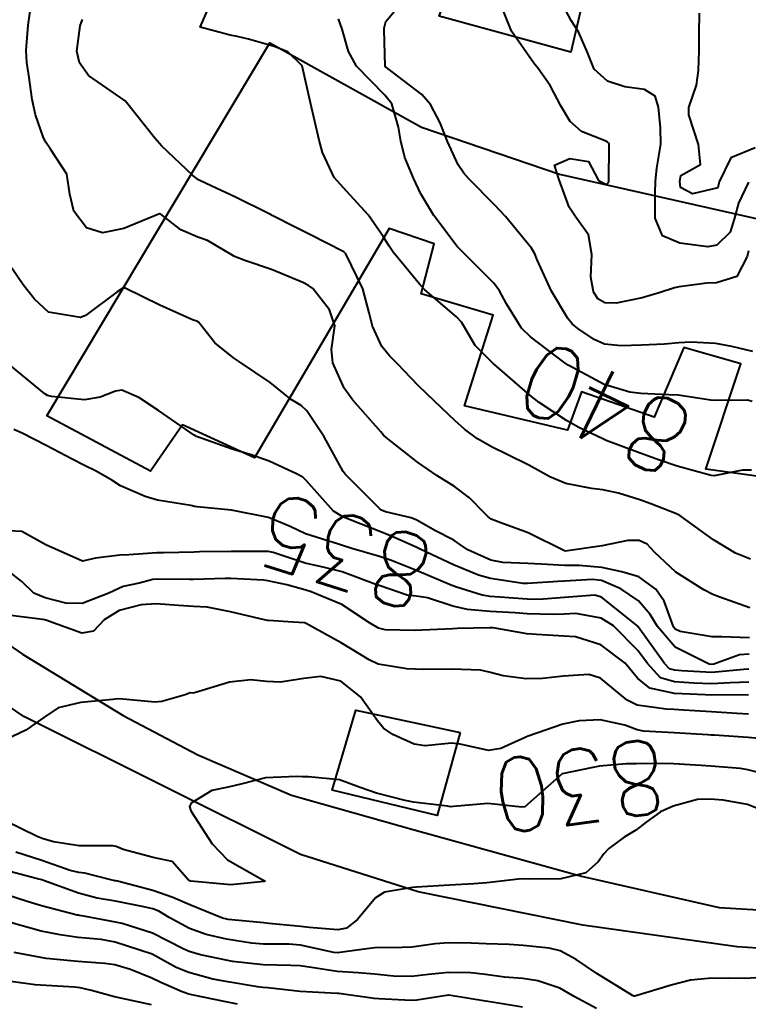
# Model space of a CAD drawing. Header units: metres. Extents: x 307586 to 320046, y 7427249 to 7434250.
# Drawn here: x 319370.9 to 319410.1, y 7429110.7 to 7429163.7 of the extents above; entities that cross this region are included whole.
import ezdxf
from ezdxf.enums import TextEntityAlignment as Align

# ---------------------------------------------------------------- set-up
doc = ezdxf.new("R2010")
doc.units = ezdxf.units.M
doc.header["$MEASUREMENT"] = 0
for name, color, linetype in [('Cotas', 45, 'Continuous'), ('Curvas de Nivel 1m', 11, 'Continuous'), ('Curvas de Nivel 5m', 15, 'Continuous'), ('Edificações', 30, 'Continuous'), ('Vias Primárias', 230, 'Continuous'), ('Vias Secundárias', 230, 'Continuous')]:
    doc.layers.add(name, color=color, linetype=linetype)
doc.styles.add('Style-STANDARD', font='STANDARD.shx')

msp = doc.modelspace()

# ---------------------------------------------------------------- linework, layer by layer
at = {"layer": 'Curvas de Nivel 1m', "flags": 128}
for points, elevation in [([(319410.156, 7429151.223), (319410.083, 7429150.924), (319409.528, 7429149.843), (319408.438, 7429149.496), (319407.909, 7429149.474), (319406.428, 7429149.285), (319406.16, 7429149.231), (319405.396, 7429148.975), (319404.42, 7429148.692), (319403.013, 7429148.408), (319402.417, 7429148.427), (319402.042, 7429148.639), (319401.798, 7429149.019), (319401.658, 7429149.798), (319401.71, 7429151.021), (319401.537, 7429152.097), (319400.842, 7429153.034), (319400.481, 7429153.588), (319399.949, 7429155.046), (319399.705, 7429155.854), (319400.515, 7429156.207), (319401.523, 7429156.035), (319402.061, 7429155.017), (319402.5, 7429154.806), (319402.6, 7429154.91), (319402.618, 7429155.009), (319402.643, 7429156.887), (319402.639, 7429157.009), (319402.524, 7429157.12), (319401.16, 7429157.662), (319400.535, 7429158.199), (319400.031, 7429159.045), (319399.464, 7429160.146), (319398.814, 7429161.058), (319398.576, 7429161.348), (319397.381, 7429163.072), (319396.621, 7429164.97)], 843), ([(319410.152, 7429154.924), (319409.611, 7429153.804), (319409.394, 7429152.931), (319409.17, 7429152.228), (319408.459, 7429151.532), (319407.961, 7429151.442), (319406.46, 7429151.638), (319405.527, 7429152.038), (319405.119, 7429152.98), (319405.126, 7429154.348), (319405.135, 7429154.981), (319405.215, 7429155.684), (319405.425, 7429156.976), (319405.419, 7429157.86), (319405.299, 7429158.979), (319405.133, 7429159.563), (319404.557, 7429159.92), (319403.483, 7429160.077), (319402.563, 7429160.378), (319401.839, 7429161.021), (319401.469, 7429161.914), (319400.998, 7429163.034), (319400.602, 7429163.643), (319399.85, 7429165.048)], 844), ([(319410.223, 7429131.973), (319408.621, 7429132.544), (319408.231, 7429132.698), (319407.741, 7429132.945), (319406.247, 7429133.891), (319405.091, 7429134.978), (319404.687, 7429135.404), (319404.269, 7429135.6), (319403.657, 7429135.608), (319402.266, 7429135.318), (319400.263, 7429135.04), (319398.273, 7429136.026), (319396.799, 7429136.553), (319396.28, 7429136.765), (319396.104, 7429136.906), (319395.93, 7429137.085), (319395.106, 7429137.913), (319394.297, 7429138.519), (319393.347, 7429139.12), (319392.313, 7429139.83), (319390.612, 7429141.156), (319390.472, 7429141.295), (319390.336, 7429141.464), (319388.828, 7429143.175), (319388.362, 7429143.815), (319387.742, 7429145.186), (319387.679, 7429145.898), (319387.848, 7429147.186), (319387.559, 7429148.041), (319386.658, 7429149.198), (319386.425, 7429149.365), (319386.122, 7429149.51), (319384.438, 7429150.214), (319382.988, 7429150.702), (319382.448, 7429150.915), (319381.871, 7429151.259), (319380.977, 7429151.791), (319380.46, 7429151.97), (319379.537, 7429152.362), (319378.472, 7429153.206), (319378.395, 7429153.224), (319376.464, 7429152.433), (319375.314, 7429152.19), (319374.464, 7429152.461), (319373.767, 7429153.357), (319373.564, 7429154.282), (319373.403, 7429155.361), (319372.516, 7429156.701), (319372.244, 7429157.098), (319372.122, 7429157.376), (319371.706, 7429158.554), (319371.526, 7429159.385), (319371.369, 7429160.58), (319371.236, 7429161.39), (319371.21, 7429162.021), (319371.309, 7429163.389), (319371.477, 7429164.52)], 838), ([(319410.392, 7429145.806), (319409.261, 7429146.065), (319408.396, 7429146.221), (319407.05, 7429146.3), (319406.396, 7429146.262), (319405.621, 7429146.197), (319404.394, 7429146.132), (319403.299, 7429146.095), (319402.395, 7429146.202), (319401.831, 7429146.453), (319400.963, 7429147.032), (319400.652, 7429147.282), (319400.408, 7429147.579), (319399.54, 7429149.049), (319398.763, 7429150.743), (319398.634, 7429151.058), (319398.456, 7429151.369), (319397.056, 7429153.074), (319396.482, 7429153.693), (319395.075, 7429155.101), (319394.807, 7429155.407), (319394.51, 7429155.868), (319393.93, 7429157.116), (319393.525, 7429158.128), (319393.004, 7429159.125), (319392.551, 7429159.651), (319390.573, 7429161.16), (319390.511, 7429163.161), (319390.514, 7429163.241), (319390.599, 7429163.585), (319391.312, 7429164.45)], 842), ([(319410.258, 7429134.603), (319409.455, 7429134.928), (319408.27, 7429135.636), (319406.459, 7429136.958), (319406.284, 7429137.044), (319404.887, 7429137.58), (319404.291, 7429137.799), (319403.144, 7429138.152), (319402.296, 7429138.331), (319401.686, 7429138.409), (319400.299, 7429138.676), (319399.438, 7429139.049), (319398.312, 7429139.674), (319397.146, 7429140.246), (319396.326, 7429140.641), (319395.543, 7429141.092), (319394.841, 7429141.605), (319394.342, 7429142.054), (319393.231, 7429143.121), (319392.365, 7429143.947), (319391.214, 7429145.148), (319390.804, 7429145.57), (319390.392, 7429146.075), (319389.877, 7429147.165), (319389.701, 7429147.876), (319389.358, 7429149.171), (319388.451, 7429151.06), (319388.335, 7429151.181), (319386.462, 7429152.122), (319385.745, 7429152.49), (319384.472, 7429153.136), (319384.411, 7429153.169), (319384.271, 7429153.232), (319382.486, 7429154.127), (319380.905, 7429154.866), (319380.5, 7429155.06), (319380.189, 7429155.283), (319378.519, 7429156.878), (319378.142, 7429157.304), (319376.543, 7429159.32), (319374.563, 7429160.678), (319374.077, 7429161.355), (319373.941, 7429161.995), (319374.116, 7429163.355), (319374.248, 7429163.704)], 839), ([(319410.356, 7429143.103), (319410.107, 7429143.172), (319408.356, 7429143.152), (319408.128, 7429143.171), (319406.36, 7429143.441), (319405.858, 7429143.47), (319404.361, 7429143.529), (319403.759, 7429143.599), (319402.368, 7429144.023), (319400.461, 7429145.039), (319400.413, 7429145.069), (319400.383, 7429145.089), (319400.205, 7429145.221), (319398.398, 7429146.584), (319397.913, 7429147.065), (319397.112, 7429148.377), (319396.734, 7429149.077), (319396.429, 7429149.487), (319394.811, 7429151.105), (319394.626, 7429151.279), (319394.456, 7429151.458), (319393.184, 7429153.123), (319392.491, 7429154.304), (319392.096, 7429155.136), (319391.632, 7429156.261), (319391.405, 7429157.147), (319391.281, 7429157.899), (319390.927, 7429159.154), (319390.55, 7429159.618), (319389.024, 7429161.175), (319388.581, 7429161.98), (319388.238, 7429163.184), (319388.052, 7429163.735)], 841), ([(319410.205, 7429130.361), (319408.729, 7429130.411), (319408.205, 7429130.412), (319406.468, 7429130.698), (319406.211, 7429130.818), (319406.115, 7429130.961), (319405.602, 7429132.345), (319405.16, 7429132.976), (319404.243, 7429133.641), (319403.325, 7429133.921), (319402.25, 7429134.15), (319401.019, 7429134.261), (319400.251, 7429134.267), (319398.97, 7429134.335), (319398.252, 7429134.36), (319396.909, 7429134.418), (319396.255, 7429134.553), (319395.014, 7429135.099), (319394.576, 7429135.415), (319394.268, 7429135.63), (319393.251, 7429136.142), (319392.279, 7429136.705), (319391.974, 7429136.829), (319390.584, 7429137.155), (319390.365, 7429137.24), (319390.284, 7429137.313), (319388.402, 7429139.179), (319388.305, 7429139.319), (319387.27, 7429141.191), (319386.347, 7429142.606), (319386.035, 7429142.89), (319385.497, 7429143.213), (319384.366, 7429144.119), (319382.715, 7429145.247), (319382.385, 7429145.452), (319381.385, 7429146.258), (319380.589, 7429147.277), (319380.503, 7429147.378), (319380.404, 7429147.425), (319380.18, 7429147.507), (319378.413, 7429148.296), (319376.536, 7429149.205), (319376.422, 7429149.218), (319376.111, 7429149.015), (319374.407, 7429147.746), (319374.126, 7429147.633), (319372.408, 7429147.922), (319371.659, 7429148.625), (319371.045, 7429149.391), (319370.436, 7429150.288)], 837), ([(319410.191, 7429129.483), (319409.665, 7429129.451), (319408.288, 7429128.939), (319408.183, 7429128.926), (319408.029, 7429128.942), (319406.196, 7429129.864), (319405.256, 7429130.974), (319404.864, 7429131.625), (319404.227, 7429132.348), (319403.279, 7429133), (319402.239, 7429133.445), (319401.753, 7429133.504), (319400.239, 7429133.422), (319399.877, 7429133.405), (319398.236, 7429133.285), (319398.01, 7429133.289), (319396.24, 7429133.55), (319395.591, 7429133.742), (319394.251, 7429134.3), (319392.48, 7429135.128), (319392.264, 7429135.237), (319390.947, 7429135.827), (319390.272, 7429136.084), (319388.772, 7429136.681), (319388.28, 7429136.884), (319387.779, 7429137.185), (319386.299, 7429138.844), (319386.117, 7429139.018), (319385.786, 7429139.208), (319384.313, 7429139.89), (319383.338, 7429140.219), (319382.322, 7429140.528), (319380.388, 7429141.223), (319380.332, 7429141.247), (319380.264, 7429141.281), (319378.346, 7429142.615), (319377.278, 7429143.311), (319376.359, 7429143.708), (319376.017, 7429143.667), (319375.193, 7429143.337), (319374.351, 7429143.193), (319372.578, 7429143.368), (319372.354, 7429143.434), (319372.218, 7429143.509), (319370.377, 7429145.033)], 836), ([(319410.173, 7429127.965), (319409.176, 7429127.933), (319408.172, 7429127.885), (319407.207, 7429127.915), (319406.173, 7429127.984), (319405.408, 7429128.204), (319404.704, 7429128.982), (319404.193, 7429129.677), (319402.878, 7429131.003), (319402.217, 7429131.414), (319400.851, 7429131.663), (319400.219, 7429131.637), (319399.649, 7429131.615), (319398.219, 7429131.657), (319397.584, 7429131.702), (319396.22, 7429131.784), (319395.005, 7429131.882), (319394.222, 7429132.068), (319392.841, 7429132.509), (319392.228, 7429132.602), (319391.749, 7429132.658), (319390.291, 7429133.159), (319390.233, 7429133.175), (319390.206, 7429133.188), (319388.244, 7429133.924), (319387.287, 7429134.15), (319386.251, 7429134.385), (319384.524, 7429134.961), (319384.26, 7429135.016), (319382.494, 7429135.013), (319382.259, 7429135.008), (319380.544, 7429134.99), (319380.258, 7429134.983), (319378.607, 7429134.947), (319378.257, 7429134.936), (319376.74, 7429134.83), (319376.255, 7429134.81), (319374.946, 7429134.646), (319374.25, 7429134.484), (319372.263, 7429135.37), (319370.978, 7429136.097), (319370.27, 7429136.12)], 834), ([(319410.166, 7429127.262), (319408.511, 7429127.281), (319408.166, 7429127.275), (319407.828, 7429127.282), (319406.167, 7429127.358), (319404.835, 7429127.645), (319404.175, 7429128.182), (319403.51, 7429128.997), (319402.198, 7429129.99), (319400.824, 7429130.41), (319400.204, 7429130.454), (319398.729, 7429130.531), (319398.206, 7429130.58), (319396.395, 7429130.894), (319396.21, 7429130.907), (319394.456, 7429130.859), (319394.209, 7429130.848), (319392.566, 7429130.767), (319392.207, 7429130.759), (319390.572, 7429130.79), (319390.209, 7429130.878), (319389.717, 7429131.165), (319388.223, 7429132.154), (319386.58, 7429132.846), (319386.23, 7429132.955), (319386.038, 7429133.01), (319385.262, 7429133.215), (319384.236, 7429133.441), (319383.997, 7429133.472), (319382.238, 7429133.557), (319381.93, 7429133.562), (319380.236, 7429133.504), (319380.019, 7429133.5), (319378.236, 7429133.522), (319378.037, 7429133.5), (319377.291, 7429133.309), (319376.431, 7429133.118), (319376.23, 7429133.046), (319375.664, 7429132.765), (319374.221, 7429132.205), (319373.346, 7429132.234), (319372.224, 7429132.51), (319371.613, 7429132.765), (319370.978, 7429133.389), (319370.242, 7429133.973)], 833), ([(319410.156, 7429126.24), (319409.523, 7429126.286), (319408.157, 7429126.372), (319406.65, 7429126.463), (319406.158, 7429126.494), (319405.711, 7429126.519), (319404.16, 7429126.737), (319403.615, 7429126.995), (319402.175, 7429128.177), (319401.541, 7429128.384), (319400.175, 7429128.291), (319399.051, 7429128.174), (319398.174, 7429128.14), (319396.931, 7429128.317), (319396.177, 7429128.515), (319395.698, 7429128.607), (319394.178, 7429128.662), (319392.655, 7429128.648), (319392.178, 7429128.661), (319391.729, 7429128.687), (319390.181, 7429128.94), (319389.695, 7429129.165), (319388.197, 7429130.088), (319386.264, 7429131.148), (319386.212, 7429131.165), (319385.601, 7429131.209), (319384.273, 7429131.289), (319384.214, 7429131.293), (319384.132, 7429131.312), (319382.218, 7429131.763), (319380.957, 7429132.005), (319380.221, 7429132.049), (319379.412, 7429132.098), (319378.222, 7429132.184), (319377.4, 7429132.13), (319376.218, 7429131.834), (319375.417, 7429131.332), (319374.829, 7429130.715), (319374.202, 7429130.618), (319372.262, 7429131.32), (319372.212, 7429131.337), (319371.811, 7429131.376), (319370.381, 7429131.564)], 832), ([(319411.034, 7429124.901), (319410.144, 7429124.986), (319408.315, 7429125.107), (319408.145, 7429125.118), (319407.958, 7429125.129), (319406.146, 7429125.228), (319404.488, 7429125.327), (319404.147, 7429125.4), (319403.492, 7429125.654), (319402.152, 7429125.943), (319401.02, 7429125.889), (319400.15, 7429125.698), (319398.268, 7429125.058), (319398.183, 7429125.018), (319398.142, 7429124.996), (319396.811, 7429124.395), (319396.131, 7429124.287), (319394.613, 7429124.626), (319394.136, 7429124.68), (319392.726, 7429124.532), (319392.135, 7429124.622), (319390.979, 7429125.147), (319390.474, 7429125.483), (319390.15, 7429125.888), (319389.24, 7429127.169), (319388.171, 7429128.022), (319387.091, 7429128.273), (319386.173, 7429128.167), (319384.926, 7429127.974), (319384.171, 7429127.996), (319383.317, 7429128.093), (319382.17, 7429127.974), (319380.287, 7429127.401), (319380.164, 7429127.383), (319380.056, 7429127.389), (319379.776, 7429127.284), (319378.524, 7429126.931), (319378.159, 7429126.898), (319376.419, 7429127.059), (319376.16, 7429127.066), (319375.875, 7429127.039), (319374.158, 7429126.866), (319372.935, 7429126.582), (319372.15, 7429126.072), (319371.179, 7429125.384), (319370.128, 7429124.885)], 831), ([(319411.271, 7429120.898), (319410.098, 7429121.378), (319408.784, 7429121.614), (319408.1, 7429121.664), (319407.409, 7429121.638), (319406.096, 7429121.281), (319405.418, 7429120.97), (319404.644, 7429120.422), (319404.078, 7429119.995), (319403.458, 7429119.61), (319402.627, 7429119.004), (319402.351, 7429118.716), (319402.056, 7429118.274), (319401.381, 7429117.685), (319400.046, 7429117.361), (319398.346, 7429117.355), (319398.046, 7429117.369), (319397.754, 7429117.354), (319396.044, 7429117.149), (319395.352, 7429117.09), (319394.042, 7429117.019), (319392.248, 7429116.92), (319392.041, 7429116.899), (319390.535, 7429116.648), (319390.035, 7429116.331), (319389.07, 7429115.164), (319388.481, 7429114.708), (319388.015, 7429114.619), (319386.469, 7429114.742), (319386.017, 7429114.798), (319384.285, 7429114.96), (319384.019, 7429114.983), (319382.099, 7429115.172), (319382.022, 7429115.186), (319381.786, 7429115.252), (319380.03, 7429115.958), (319379.115, 7429116.366), (319378.037, 7429116.729), (319376.129, 7429117.232), (319376.042, 7429117.253), (319375.984, 7429117.263), (319375.707, 7429117.325), (319374.368, 7429117.667), (319374.047, 7429117.713), (319373.583, 7429117.82), (319372.053, 7429118.352), (319370.644, 7429118.797)], 829), ([(319410.844, 7429112.042), (319409.984, 7429111.995), (319409.06, 7429112), (319407.983, 7429111.995), (319407.039, 7429111.893), (319405.98, 7429111.633), (319404.028, 7429111.043), (319403.973, 7429111.039), (319403.896, 7429111.068), (319401.985, 7429112.257), (319400.861, 7429113.021), (319400, 7429113.479), (319399.413, 7429113.627), (319398.004, 7429113.778), (319397.256, 7429113.815), (319396.005, 7429113.855), (319395.199, 7429113.898), (319394.005, 7429113.913), (319393.26, 7429113.862), (319392.001, 7429113.677), (319391.478, 7429113.658), (319390, 7429113.648), (319389.575, 7429113.581), (319387.996, 7429113.367), (319387.794, 7429113.384), (319386.002, 7429113.783), (319385.363, 7429113.849), (319384.002, 7429113.844), (319383.351, 7429113.888), (319382.006, 7429114.117), (319380.904, 7429114.367), (319380.014, 7429114.678), (319378.921, 7429115.287), (319378.352, 7429115.621), (319378.027, 7429115.743), (319377.461, 7429115.874), (319376.031, 7429116.153), (319375.028, 7429116.33), (319374.035, 7429116.583), (319372.144, 7429117.266), (319372.042, 7429117.303), (319371.809, 7429117.372), (319370.047, 7429117.834)], 828), ([(319401.963, 7429110.366), (319400.754, 7429111.022), (319399.977, 7429111.472), (319398.801, 7429111.868), (319397.982, 7429111.983), (319396.992, 7429112.061), (319395.984, 7429112.197), (319395.191, 7429112.298), (319393.985, 7429112.311), (319392.902, 7429112.202), (319391.983, 7429112.1), (319391.012, 7429112.11), (319389.984, 7429112.222), (319389.109, 7429112.288), (319387.985, 7429112.369), (319386.594, 7429112.587), (319385.988, 7429112.675), (319385.475, 7429112.695), (319383.988, 7429112.732), (319382.329, 7429112.907), (319381.99, 7429112.97), (319380.608, 7429113.264), (319379.996, 7429113.443), (319379.677, 7429113.595), (319378.01, 7429114.435), (319376.378, 7429114.956), (319376.019, 7429115.036), (319374.318, 7429115.346), (319374.06, 7429115.386), (319374.023, 7429115.398), (319373.961, 7429115.413), (319372.028, 7429115.91), (319371.262, 7429116.146), (319370.03, 7429116.536)], 827), ([(319397.964, 7429110.44), (319396.333, 7429110.711), (319395.968, 7429110.768), (319393.996, 7429111.086), (319393.973, 7429111.088), (319392.269, 7429110.826), (319391.968, 7429110.811), (319390.219, 7429110.898), (319389.969, 7429110.919), (319388.061, 7429111.179), (319387.983, 7429111.19), (319385.974, 7429111.292), (319384.229, 7429111.48), (319383.976, 7429111.5), (319383.674, 7429111.535), (319381.979, 7429111.82), (319381.277, 7429111.96), (319379.983, 7429112.305), (319379.289, 7429112.583), (319377.993, 7429113.3), (319376.002, 7429113.947), (319375.243, 7429114.093), (319374.006, 7429114.203), (319373.031, 7429114.336), (319372.011, 7429114.55), (319370.407, 7429114.988)], 826), ([(319377.962, 7429110.576), (319376.377, 7429110.906), (319375.968, 7429111.001), (319374.72, 7429111.339), (319374.112, 7429111.486), (319373.974, 7429111.504), (319373.811, 7429111.515), (319371.976, 7429111.629), (319371.694, 7429111.654), (319369.978, 7429111.88)], 824)]:
    msp.add_lwpolyline(points, dxfattribs=dict(at, elevation=elevation))
at = {"layer": 'Curvas de Nivel 5m', "flags": 128}
for points, elevation in [([(319410.318, 7429139.403), (319409.842, 7429139.4), (319408.315, 7429139.103), (319408.14, 7429139.116), (319406.313, 7429139.607), (319405.36, 7429139.932), (319404.323, 7429140.323), (319402.484, 7429141.008), (319402.334, 7429141.071), (319401.006, 7429141.696), (319400.343, 7429142.082), (319398.871, 7429143.055), (319398.359, 7429143.447), (319396.478, 7429145.079), (319396.384, 7429145.158), (319395.419, 7429146.12), (319394.851, 7429147.103), (319394.682, 7429147.383), (319394.408, 7429147.659), (319392.701, 7429149.127), (319392.427, 7429149.409), (319390.989, 7429151.152), (319390.773, 7429151.472), (319390.461, 7429152.007), (319389.655, 7429153.168), (319388.492, 7429154.428), (319387.808, 7429155.187), (319387.184, 7429156.526), (319387.013, 7429157.195), (319386.543, 7429159.2), (319386.095, 7429161.207), (319385.317, 7429161.955), (319384.583, 7429162.246), (319383.186, 7429162.645), (319382.588, 7429162.785), (319382.197, 7429162.864), (319380.593, 7429163.28), (319381.191, 7429164.695)], 840), ([(319410.522, 7429156.785), (319409.203, 7429156.246), (319408.572, 7429154.939), (319408.561, 7429154.88), (319408.498, 7429154.623), (319407.143, 7429154.303), (319406.498, 7429154.645), (319406.45, 7429154.961), (319406.506, 7429155.281), (319407.571, 7429155.89), (319407.47, 7429156.951), (319406.936, 7429158.567), (319406.942, 7429158.956), (319407.355, 7429160.163), (319407.461, 7429160.951), (319407.502, 7429162.032), (319407.491, 7429162.951), (319407.52, 7429164.041)], 845), ([(319410.18, 7429128.67), (319409.902, 7429128.644), (319408.178, 7429128.498), (319406.557, 7429128.579), (319406.179, 7429128.61), (319405.906, 7429128.69), (319405.632, 7429128.968), (319404.212, 7429130.958), (319404.188, 7429130.99), (319402.228, 7429132.548), (319401.873, 7429132.659), (319400.228, 7429132.528), (319398.849, 7429132.431), (319398.227, 7429132.444), (319396.746, 7429132.557), (319396.228, 7429132.59), (319395.793, 7429132.651), (319394.352, 7429133.108), (319394.234, 7429133.156), (319394.159, 7429133.186), (319392.246, 7429133.992), (319390.861, 7429134.543), (319390.257, 7429134.744), (319388.762, 7429135.175), (319388.264, 7429135.334), (319388.041, 7429135.406), (319386.271, 7429135.973), (319385.433, 7429136.371), (319384.279, 7429136.845), (319382.283, 7429137.25), (319380.42, 7429137.414), (319380.285, 7429137.439), (319380.079, 7429137.488), (319378.288, 7429137.786), (319377.625, 7429137.971), (319376.295, 7429138.558), (319375.829, 7429138.858), (319374.982, 7429139.34), (319374.308, 7429139.666), (319373.681, 7429139.988), (319372.323, 7429140.718), (319370.991, 7429141.39), (319370.531, 7429141.593)], 835), ([(319411.464, 7429122.896), (319410.118, 7429123.249), (319409.726, 7429123.309), (319408.12, 7429123.431), (319407.598, 7429123.468), (319406.122, 7429123.574), (319405.506, 7429123.585), (319404.122, 7429123.565), (319403.554, 7429123.563), (319402.119, 7429123.433), (319401.763, 7429123.369), (319400.113, 7429123.03), (319398.095, 7429121.247), (319397.934, 7429121.222), (319396.096, 7429121.428), (319394.25, 7429121.264), (319394.094, 7429121.255), (319393.932, 7429121.275), (319392.097, 7429121.491), (319391.64, 7429121.592), (319390.101, 7429121.99), (319389.221, 7429122.28), (319388.108, 7429122.709), (319386.438, 7429122.868), (319386.11, 7429122.869), (319385.789, 7429122.884), (319384.109, 7429122.81), (319382.86, 7429122.488), (319382.104, 7429122.315), (319381.225, 7429122.135), (319380.095, 7429121.436), (319380.016, 7429121.271), (319380.089, 7429121.038), (319381.229, 7429119.258), (319382.054, 7429118.381), (319383.938, 7429117.337), (319384.043, 7429117.274), (319384.069, 7429117.256), (319384.075, 7429117.23), (319384.043, 7429117.214), (319382.244, 7429117.045), (319382.041, 7429117.05), (319380.08, 7429117.233), (319380.043, 7429117.243), (319380.023, 7429117.251), (319379.979, 7429117.271), (319379.073, 7429118.305), (319378.055, 7429118.519), (319376.434, 7429118.942), (319376.061, 7429119.113), (319375.885, 7429119.146), (319374.061, 7429119.148), (319372.671, 7429119.364), (319372.065, 7429119.541), (319371.792, 7429119.648), (319370.08, 7429120.5)], 830), ([(319382.593, 7429110.615), (319381.965, 7429110.725), (319380.136, 7429111.103), (319379.971, 7429111.144), (319379.623, 7429111.275), (319378.463, 7429111.778), (319377.98, 7429112.001), (319376.827, 7429112.469), (319375.987, 7429112.72), (319375.455, 7429112.795), (319373.989, 7429112.909), (319372.281, 7429113.076), (319371.99, 7429113.119), (319370.562, 7429113.384)], 825)]:
    msp.add_lwpolyline(points, dxfattribs=dict(at, elevation=elevation))
at = {"layer": 'Edificações'}
for points in [[(319423.272, 7429184.963), (319420.946, 7429168.993), (319416.513, 7429169.356), (319417.578, 7429178.379), (319416.775, 7429178.551), (319416.804, 7429179.812), (319415.283, 7429180.413), (319412.955, 7429171.003), (319409.345, 7429171.848), (319407.465, 7429165.892), (319401.869, 7429167.496), (319400.581, 7429161.947), (319393.472, 7429163.871), (319398.225, 7429177.029), (319392.983, 7429178.591), (319397.636, 7429190.004), (319402.796, 7429188.025), (319403.671, 7429190.418), (319407.955, 7429189.083), (319423.272, 7429184.963)], [(319422.374, 7429151.78), (319420.004, 7429137.785), (319407.854, 7429139.45), (319409.747, 7429145.126), (319406.663, 7429146.007), (319405.077, 7429142.266), (319401.156, 7429143.63), (319400.401, 7429141.556), (319394.85, 7429142.876), (319396.392, 7429147.761), (319392.506, 7429148.913), (319393.211, 7429151.598), (319390.788, 7429152.434), (319383.514, 7429140.06), (319379.631, 7429141.852), (319377.913, 7429139.344), (319372.318, 7429142.336), (319384.34, 7429162.44), (319392.528, 7429157.887), (319399.963, 7429155.358), (319411.688, 7429152.719), (319412.358, 7429154.235), (319422.374, 7429151.78)], [(319394.606, 7429125.262), (319393.36, 7429120.773), (319387.702, 7429122.152), (319388.975, 7429126.452), (319394.606, 7429125.262)]]:
    msp.add_lwpolyline(points, dxfattribs=at)
at = {"layer": 'Vias Primárias'}
msp.add_rational_spline([(319426.323, 7429109.899), (319424.377, 7429109.647), (319422.432, 7429109.394), (319416.523, 7429108.203), (319410.614, 7429107.011), (319404.755, 7429105.698), (319398.897, 7429104.386), (319392.541, 7429103.022), (319386.185, 7429101.659), (319380.519, 7429100.639), (319374.853, 7429099.619), (319369.129, 7429099.533), (319363.405, 7429099.446), (319354.074, 7429099.873), (319344.743, 7429100.3), (319338.643, 7429100.759), (319332.544, 7429101.218), (319328.065, 7429102.546), (319323.587, 7429103.875), (319320.368, 7429105.51), (319317.149, 7429107.144), (319313.761, 7429110.005), (319310.372, 7429112.865), (319306.814, 7429116.644), (319303.256, 7429120.422), (319299.867, 7429124.169), (319296.478, 7429127.916), (319293.481, 7429131.866), (319290.484, 7429135.815), (319288.306, 7429138.983), (319286.127, 7429142.151), (319283.487, 7429146.188), (319280.847, 7429150.225), (319278.549, 7429154.005), (319276.251, 7429157.784), (319273.901, 7429161.822), (319271.55, 7429165.86), (319270.205, 7429169.198), (319268.859, 7429172.536), (319267.361, 7429176.809), (319265.863, 7429181.081), (319263.803, 7429185.715), (319261.743, 7429190.348), (319260.499, 7429193.807), (319259.255, 7429197.267), (319257.635, 7429201.779), (319256.016, 7429206.291), (319254.959, 7429209.493), (319253.903, 7429212.696), (319252.608, 7429217.641), (319251.313, 7429222.586), (319249.63, 7429230.009), (319247.946, 7429237.432), (319247.119, 7429242.953), (319246.291, 7429248.475), (319244.863, 7429256.11), (319243.434, 7429263.745), (319242.505, 7429268.482), (319241.575, 7429273.219), (319240.645, 7429284.077), (319239.715, 7429294.935), (319239.547, 7429303.076), (319239.378, 7429311.217), (319239.322, 7429320.308), (319239.267, 7429329.399), (319239.436, 7429339.335), (319239.605, 7429349.27), (319239.492, 7429352.682), (319239.379, 7429356.094), (319239.729, 7429368.018), (319240.079, 7429379.942), (319240.108, 7429382.838), (319240.138, 7429385.733), (319240.9, 7429390.728), (319241.663, 7429395.723), (319243.219, 7429400.503), (319244.775, 7429405.283), (319247.565, 7429413.858), (319255.515, 7429418.113), (319260.996, 7429421.046), (319267.212, 7429420.935), (319273.126, 7429420.829), (319278.59, 7429418.564), (319286.218, 7429415.46), (319293.846, 7429412.356), (319300.523, 7429409.214), (319307.2, 7429406.073), (319314.517, 7429402.997), (319321.835, 7429399.921), (319327.449, 7429397.561), (319328.97, 7429391.664)], [1, 1, 1, 1, 1, 1, 1, 1, 1, 1, 1, 1, 1, 1, 1, 1, 1, 1, 1, 1, 1, 1, 1, 1, 1, 1, 1, 1, 1, 1, 1, 1, 1, 1, 1, 1, 1, 1, 1, 1, 1, 1, 1, 1, 1, 1, 1, 1, 1, 1, 1, 1, 1, 1, 1, 1, 1, 1, 1, 1, 1, 1, 1, 1, 1, 1, 1, 1, 1, 1, 1, 1, 1, 1, 1, 1, 1, 0.927778470966, 1, 0.967754199408, 1, 0.982472319861, 1, 1, 1, 1, 1, 1, 1, 0.895992721189, 1], degree=2, knots=[28.805863, 28.805863, 28.805863, 29.242191, 29.242191, 30.242191, 30.242191, 31.242191, 31.242191, 32.242191, 32.242191, 33.242191, 33.242191, 34.242191, 34.242191, 35.242191, 35.242191, 36.242191, 36.242191, 37.242191, 37.242191, 38.242191, 38.242191, 39.242191, 39.242191, 40.242191, 40.242191, 41.242191, 41.242191, 42.242191, 42.242191, 43.242191, 43.242191, 44.242191, 44.242191, 45.242191, 45.242191, 46.242191, 46.242191, 47.242191, 47.242191, 48.242191, 48.242191, 49.242191, 49.242191, 50.242191, 50.242191, 51.242191, 51.242191, 52.242191, 52.242191, 53.242191, 53.242191, 54.242191, 54.242191, 55.242191, 55.242191, 56.242191, 56.242191, 57.242191, 57.242191, 58.242191, 58.242191, 59.242191, 59.242191, 60.242191, 60.242191, 61.242191, 61.242191, 62.242191, 62.242191, 63.242191, 63.242191, 64.242191, 64.242191, 65.242191, 65.242191, 66.242191, 66.242191, 67.006955, 67.006955, 67.516234, 67.516234, 67.891245, 67.891245, 68.891245, 68.891245, 69.891245, 69.891245, 70.891245, 70.891245, 71.811514, 71.811514, 71.811514], dxfattribs=at)
msp.add_rational_spline([(319426.323, 7429109.899), (319424.377, 7429109.647), (319422.432, 7429109.394), (319416.523, 7429108.203), (319410.614, 7429107.011), (319404.755, 7429105.698), (319398.897, 7429104.386), (319392.541, 7429103.022), (319386.185, 7429101.659), (319380.519, 7429100.639), (319374.853, 7429099.619), (319369.129, 7429099.533), (319363.405, 7429099.446), (319354.074, 7429099.873), (319344.743, 7429100.3), (319338.643, 7429100.759), (319332.544, 7429101.218), (319328.065, 7429102.546), (319323.587, 7429103.875), (319320.368, 7429105.51), (319317.149, 7429107.144), (319313.761, 7429110.005), (319310.372, 7429112.865), (319306.814, 7429116.644), (319303.256, 7429120.422), (319299.867, 7429124.169), (319296.478, 7429127.916), (319293.481, 7429131.866), (319290.484, 7429135.815), (319288.306, 7429138.983), (319286.127, 7429142.151), (319283.487, 7429146.188), (319280.847, 7429150.225), (319278.549, 7429154.005), (319276.251, 7429157.784), (319273.901, 7429161.822), (319271.55, 7429165.86), (319270.205, 7429169.198), (319268.859, 7429172.536), (319267.361, 7429176.809), (319265.863, 7429181.081), (319263.803, 7429185.715), (319261.743, 7429190.348), (319260.499, 7429193.807), (319259.255, 7429197.267), (319257.635, 7429201.779), (319256.016, 7429206.291), (319254.959, 7429209.493), (319253.903, 7429212.696), (319252.608, 7429217.641), (319251.313, 7429222.586), (319249.63, 7429230.009), (319247.946, 7429237.432), (319247.119, 7429242.953), (319246.291, 7429248.475), (319244.863, 7429256.11), (319243.434, 7429263.745), (319242.505, 7429268.482), (319241.575, 7429273.219), (319240.645, 7429284.077), (319239.715, 7429294.935), (319239.547, 7429303.076), (319239.378, 7429311.217), (319239.322, 7429320.308), (319239.267, 7429329.399), (319239.436, 7429339.335), (319239.605, 7429349.27), (319239.492, 7429352.682), (319239.379, 7429356.094), (319239.729, 7429368.018), (319240.079, 7429379.942), (319240.108, 7429382.838), (319240.138, 7429385.733), (319240.9, 7429390.728), (319241.663, 7429395.723), (319243.219, 7429400.503), (319244.775, 7429405.283), (319247.565, 7429413.858), (319255.515, 7429418.113), (319260.996, 7429421.046), (319267.212, 7429420.935), (319273.126, 7429420.829), (319278.59, 7429418.564), (319286.218, 7429415.46), (319293.846, 7429412.356), (319300.523, 7429409.214), (319307.2, 7429406.073), (319314.517, 7429402.997), (319321.835, 7429399.921), (319327.449, 7429397.561), (319328.97, 7429391.664)], [1, 1, 1, 1, 1, 1, 1, 1, 1, 1, 1, 1, 1, 1, 1, 1, 1, 1, 1, 1, 1, 1, 1, 1, 1, 1, 1, 1, 1, 1, 1, 1, 1, 1, 1, 1, 1, 1, 1, 1, 1, 1, 1, 1, 1, 1, 1, 1, 1, 1, 1, 1, 1, 1, 1, 1, 1, 1, 1, 1, 1, 1, 1, 1, 1, 1, 1, 1, 1, 1, 1, 1, 1, 1, 1, 1, 1, 0.927778470966, 1, 0.967754199408, 1, 0.982472319861, 1, 1, 1, 1, 1, 1, 1, 0.895992721189, 1], degree=2, knots=[28.805863, 28.805863, 28.805863, 29.242191, 29.242191, 30.242191, 30.242191, 31.242191, 31.242191, 32.242191, 32.242191, 33.242191, 33.242191, 34.242191, 34.242191, 35.242191, 35.242191, 36.242191, 36.242191, 37.242191, 37.242191, 38.242191, 38.242191, 39.242191, 39.242191, 40.242191, 40.242191, 41.242191, 41.242191, 42.242191, 42.242191, 43.242191, 43.242191, 44.242191, 44.242191, 45.242191, 45.242191, 46.242191, 46.242191, 47.242191, 47.242191, 48.242191, 48.242191, 49.242191, 49.242191, 50.242191, 50.242191, 51.242191, 51.242191, 52.242191, 52.242191, 53.242191, 53.242191, 54.242191, 54.242191, 55.242191, 55.242191, 56.242191, 56.242191, 57.242191, 57.242191, 58.242191, 58.242191, 59.242191, 59.242191, 60.242191, 60.242191, 61.242191, 61.242191, 62.242191, 62.242191, 63.242191, 63.242191, 64.242191, 64.242191, 65.242191, 65.242191, 66.242191, 66.242191, 67.006955, 67.006955, 67.516234, 67.516234, 67.891245, 67.891245, 68.891245, 68.891245, 69.891245, 69.891245, 70.891245, 70.891245, 71.811514, 71.811514, 71.811514], dxfattribs=at)
at = {"layer": 'Vias Secundárias'}
for points in [[(319346.018, 7429169.764), (319346.389, 7429162.979), (319347.223, 7429157.977), (319349.08, 7429153.887), (319353.023, 7429146.047), (319354.463, 7429143.888), (319356.482, 7429141.929), (319361.343, 7429137.394), (319365.356, 7429133.353), (319371.007, 7429129.486), (319376.429, 7429126.179), (319380.467, 7429124.045), (319385.506, 7429121.878), (319392.126, 7429120.006), (319401.147, 7429117.513), (319408.585, 7429115.812), (319419.126, 7429115.196), (319424.838, 7429114.464), (319427.823, 7429113.295), (319430.105, 7429112.213), (319432.934, 7429110.661)], [(319346.018, 7429169.764), (319346.389, 7429162.979), (319347.223, 7429157.977), (319349.08, 7429153.887), (319353.023, 7429146.047), (319354.463, 7429143.888), (319356.482, 7429141.929), (319361.343, 7429137.394), (319365.356, 7429133.353), (319371.007, 7429129.486), (319376.429, 7429126.179), (319380.467, 7429124.045), (319385.506, 7429121.878), (319392.126, 7429120.006), (319401.147, 7429117.513), (319408.585, 7429115.812), (319419.126, 7429115.196), (319424.838, 7429114.464), (319427.823, 7429113.295), (319430.105, 7429112.213), (319432.934, 7429110.661)], [(319426.323, 7429109.899), (319425.308, 7429111.561), (319423.16, 7429112.679), (319418.463, 7429113.126), (319409.539, 7429113.706), (319401.217, 7429114.868), (319392.347, 7429116.664), (319385.993, 7429118.675), (319378.645, 7429122.348), (319371.076, 7429126.112), (319363.644, 7429131.168), (319357.804, 7429135.549), (319354.02, 7429140.09), (319351.081, 7429144.159), (319347.886, 7429149.756), (319344.835, 7429154.843), (319343.646, 7429156.83), (319342.77, 7429162.584), (319342.544, 7429165.024)], [(319426.323, 7429109.899), (319425.308, 7429111.561), (319423.16, 7429112.679), (319418.463, 7429113.126), (319409.539, 7429113.706), (319401.217, 7429114.868), (319392.347, 7429116.664), (319385.993, 7429118.675), (319378.645, 7429122.348), (319371.076, 7429126.112), (319363.644, 7429131.168), (319357.804, 7429135.549), (319354.02, 7429140.09), (319351.081, 7429144.159), (319347.886, 7429149.756), (319344.835, 7429154.843), (319343.646, 7429156.83), (319342.77, 7429162.584), (319342.544, 7429165.024)]]:
    msp.add_lwpolyline(points, dxfattribs=at)

# ---------------------------------------------------------------- texts
at = {"layer": 'Cotas', "style": 'Style-STANDARD'}
for s, rotation, p in [('840', 153.9717, (319402.394, 7429142.714, 840)), ('835', 162.618, (319388.384, 7429135.003, 835)), ('830', 187.6743, (319401.046, 7429122.362, 830))]:
    msp.add_text(s, height=4, rotation=rotation, dxfattribs=at).set_placement(p, align=Align.MIDDLE_CENTER)

doc.saveas('drawing.dxf')
